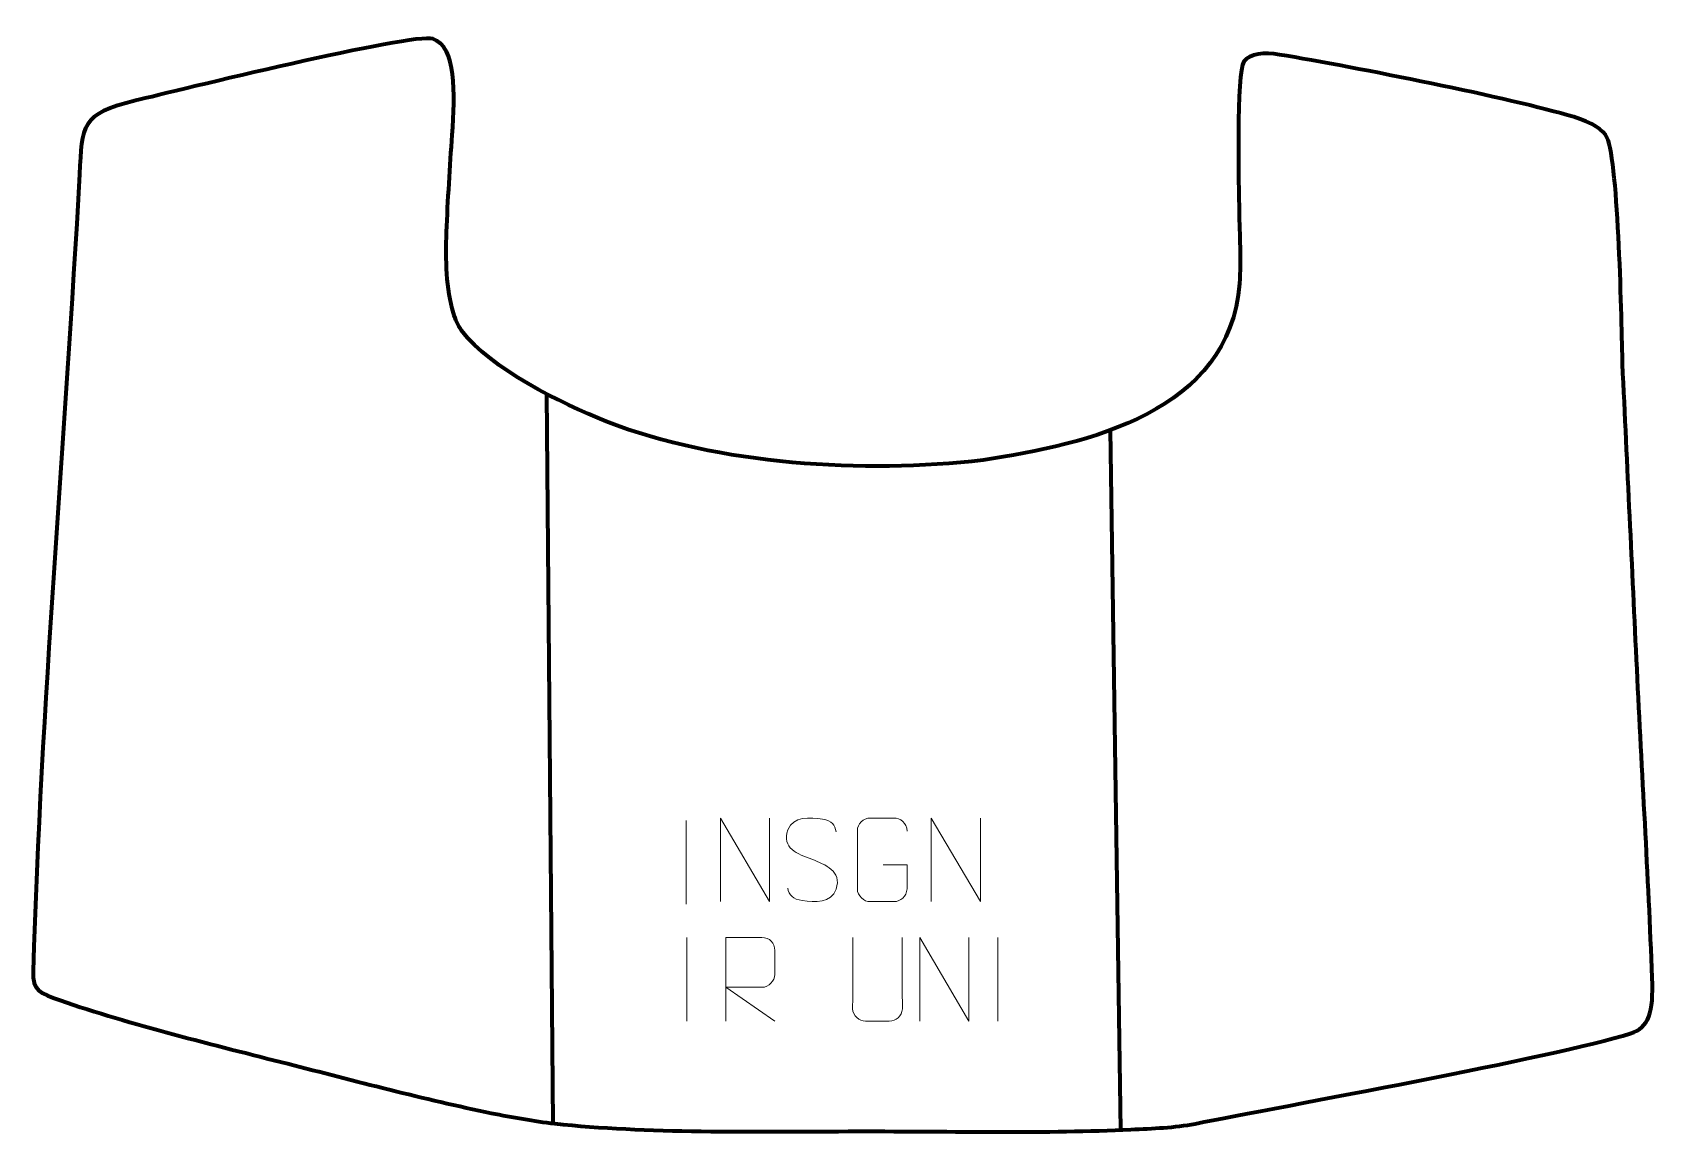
# Model space of a CAD drawing. Header units: millimetres. Extents: x -670 to -186, y 69 to 397.
import ezdxf

# ---------------------------------------------------------------- set-up
doc = ezdxf.new("R2010")
doc.units = ezdxf.units.MM
doc.header["$MEASUREMENT"] = 0
doc.layers.add('layer 1', color=7, linetype='Continuous', plot=False)
doc.layers.add('layer 2', color=7, linetype='Continuous')
doc.layers.add('layer 3', color=7, linetype='Continuous')

msp = doc.modelspace()

# ---------------------------------------------------------------- linework, layer by layer
at = {"layer": 'layer 1', "color": 250, "lineweight": 9}
for points in [[(-475.1119, 162.0709), (-475.1119, 162.0709), (-475.1119, 137.0968), (-475.1119, 137.0968)], [(-474.9646, 127.1472), (-474.9646, 127.1472), (-474.9646, 102.1731), (-474.9646, 102.1731)], [(-381.9646, 127.1472), (-381.9646, 127.1472), (-381.9646, 102.1731), (-381.9646, 102.1731)]]:
    msp.add_open_spline(points, degree=3, dxfattribs=at)
for points, knots in [([(-464.8943, 137.8818), (-464.8943, 137.8818), (-464.8943, 162.8353), (-464.8943, 162.8353), (-464.8943, 162.8353), (-464.8943, 162.8353), (-450.2395, 137.8818), (-450.2395, 137.8818), (-450.2395, 137.8818), (-450.2395, 137.8818), (-450.2395, 162.8353), (-450.2395, 162.8353)], [0, 0, 0, 0, 0.25, 0.25, 0.25, 0.25, 0.5, 0.5, 0.5, 0.5, 1, 1, 1, 1]), ([(-437.5614, 150.5324), (-441.8097, 152.0028), (-446.7178, 153.7986), (-444.7127, 159.3189), (-444.7127, 159.3189), (-443.2092, 163.4588), (-437.9956, 163.0703), (-434.392, 162.4692), (-434.392, 162.4692), (-431.5314, 161.992), (-430.6667, 160.7788), (-430.3561, 158.6947)], [0, 0, 0, 0, 0.25, 0.25, 0.25, 0.25, 0.5, 0.5, 0.5, 0.5, 1, 1, 1, 1]), ([(-416.3119, 148.8675), (-416.3119, 148.8675), (-409.1438, 148.8675), (-409.1438, 148.8675), (-409.1438, 148.8675), (-409.1438, 148.8675), (-409.1438, 141.6994), (-409.1438, 141.6994), (-409.1438, 141.6994), (-409.2835, 139.376), (-410.9607, 137.8964), (-413.1085, 137.8856), (-413.1085, 137.8856), (-415.4403, 137.886), (-417.7723, 137.886), (-420.1038, 137.8856), (-420.1038, 137.8856), (-422.0287, 137.7802), (-424.0009, 139.6647), (-423.9897, 141.682), (-423.9897, 141.682), (-423.9893, 147.4521), (-423.9893, 153.2218), (-423.9897, 158.9911), (-423.9897, 158.9911), (-423.9855, 161.1292), (-422.2387, 162.8484), (-420.0864, 162.835), (-420.0864, 162.835), (-417.7607, 162.835), (-415.4346, 162.835), (-413.1085, 162.835), (-413.1085, 162.835), (-411.1618, 162.8704), (-409.1704, 161.3789), (-409.1438, 158.9412)], [0, 0, 0, 0, 0.1, 0.1, 0.1, 0.1, 0.2, 0.2, 0.2, 0.2, 0.3, 0.3, 0.3, 0.3, 0.4, 0.4, 0.4, 0.4, 0.5, 0.5, 0.5, 0.5, 0.6, 0.6, 0.6, 0.6, 0.7, 0.7, 0.7, 0.7, 0.8, 0.8, 0.8, 0.8, 1, 1, 1, 1]), ([(-401.8943, 137.8818), (-401.8943, 137.8818), (-401.8943, 162.8353), (-401.8943, 162.8353), (-401.8943, 162.8353), (-401.8943, 162.8353), (-387.2395, 137.8818), (-387.2395, 137.8818), (-387.2395, 137.8818), (-387.2395, 137.8818), (-387.2395, 162.8353), (-387.2395, 162.8353)], [0, 0, 0, 0, 0.25, 0.25, 0.25, 0.25, 0.5, 0.5, 0.5, 0.5, 1, 1, 1, 1]), ([(-437.5614, 150.5323), (-433.5428, 148.8856), (-428.5133, 146.9973), (-430.3473, 141.637), (-430.3473, 141.637), (-431.8071, 137.3706), (-436.7179, 137.6273), (-440.444, 138.182), (-440.444, 138.182), (-443.194, 138.5918), (-444.4149, 139.8053), (-444.7929, 141.9175)], [0, 0, 0, 0, 0.25, 0.25, 0.25, 0.25, 0.5, 0.5, 0.5, 0.5, 1, 1, 1, 1]), ([(-463.2966, 102.1834), (-463.2966, 102.1834), (-463.2966, 127.1369), (-463.2966, 127.1369), (-463.2966, 127.1369), (-459.7018, 127.1369), (-456.1063, 127.1369), (-452.5111, 127.1369), (-452.5111, 127.1369), (-450.1858, 127.0992), (-448.6285, 125.6092), (-448.6326, 123.2428), (-448.6326, 123.2428), (-448.633, 121.2073), (-448.633, 118.1479), (-448.6326, 116.1119), (-448.6326, 116.1119), (-448.6391, 114.2364), (-450.4514, 112.2946), (-452.4609, 112.2755), (-452.4609, 112.2755), (-452.4609, 112.2755), (-463.2966, 112.2755), (-463.2966, 112.2755), (-463.2966, 112.2755), (-463.2966, 112.2755), (-448.6419, 102.1834), (-448.6419, 102.1834)], [0, 0, 0, 0, 0.125, 0.125, 0.125, 0.125, 0.25, 0.25, 0.25, 0.25, 0.375, 0.375, 0.375, 0.375, 0.5, 0.5, 0.5, 0.5, 0.625, 0.625, 0.625, 0.625, 0.75, 0.75, 0.75, 0.75, 1, 1, 1, 1]), ([(-410.6374, 127.1411), (-410.6378, 121.6016), (-410.542, 111.3998), (-410.5416, 105.8594), (-410.5416, 105.8594), (-410.6814, 103.6199), (-412.3586, 102.1937), (-414.5063, 102.1832), (-414.5063, 102.1832), (-416.8382, 102.1836), (-419.1701, 102.1836), (-421.5016, 102.1832), (-421.5016, 102.1832), (-423.4266, 102.0817), (-425.3987, 103.8982), (-425.3875, 105.8427), (-425.3875, 105.8427), (-425.3872, 111.4046), (-425.2918, 121.58), (-425.2922, 127.1411)], [0, 0, 0, 0, 0.16666667, 0.16666667, 0.16666667, 0.16666667, 0.33333333, 0.33333333, 0.33333333, 0.33333333, 0.5, 0.5, 0.5, 0.5, 0.66666667, 0.66666667, 0.66666667, 0.66666667, 1, 1, 1, 1]), ([(-405.292, 102.1834), (-405.292, 102.1834), (-405.292, 127.1369), (-405.292, 127.1369), (-405.292, 127.1369), (-405.292, 127.1369), (-390.6372, 102.1834), (-390.6372, 102.1834), (-390.6372, 102.1834), (-390.6372, 102.1834), (-390.6372, 127.1369), (-390.6372, 127.1369)], [0, 0, 0, 0, 0.25, 0.25, 0.25, 0.25, 0.5, 0.5, 0.5, 0.5, 1, 1, 1, 1])]:
    msp.add_open_spline(points, degree=3, knots=knots, dxfattribs=at)
at = {"layer": 'layer 2', "color": 142, "lineweight": 158}
for points in [[(-516.8327, 289.5066), (-516.8327, 289.5066), (-514.958, 71.7451), (-514.958, 71.7451)], [(-348.4221, 278.6723), (-348.4221, 278.6723), (-345.4021, 69.6776), (-345.4021, 69.6776)]]:
    msp.add_open_spline(points, degree=3, dxfattribs=at)
at = {"layer": 'layer 3', "color": 242, "lineweight": 158}
msp.add_open_spline([(-656.3521, 355.1452), (-655.6871, 369.7137), (-656.0454, 373.1659), (-639.6318, 377.1124), (-639.6318, 377.1124), (-627.5911, 379.9803), (-556.8477, 397.4705), (-550.8287, 395.5303), (-550.8287, 395.5303), (-543.6706, 393.2231), (-544.1791, 379.2657), (-545.0375, 366.8694), (-545.0375, 366.8694), (-545.6855, 357.5112), (-546.3377, 347.2532), (-546.7219, 337.8746), (-546.7219, 337.8746), (-547.0626, 329.5591), (-546.7915, 320.8378), (-544.6632, 313.6142), (-544.6632, 313.6142), (-544.0594, 311.5647), (-543.3318, 310.328), (-542.2871, 308.4872), (-542.2871, 308.4872), (-533.2113, 296.6879), (-512.7367, 286.931), (-499.0132, 281.2388), (-499.0132, 281.2388), (-465.2292, 268.23), (-422.1812, 265.5886), (-386.3925, 269.7255), (-386.3925, 269.7255), (-355.2099, 274.4482), (-312.6349, 284.1401), (-309.8412, 322.519), (-309.8412, 322.519), (-309.3235, 329.6301), (-309.8062, 336.9577), (-309.9385, 344.0941), (-309.9385, 344.0941), (-309.9924, 350.5647), (-310.8484, 385.6984), (-308.4945, 388.7765), (-308.4945, 388.7765), (-306.6666, 391.1666), (-302.4467, 391.6007), (-297.8319, 390.8268), (-297.8319, 390.8268), (-275.0858, 387.0119), (-228.7791, 377.8786), (-209.9319, 372.2204), (-209.9319, 372.2204), (-204.5393, 370.6015), (-200.997, 368.2209), (-200.0285, 366.1351), (-200.0285, 366.1351), (-196.4546, 358.4389), (-195.6524, 310.2555), (-195.3714, 298.4962), (-195.3714, 298.4962), (-193.9319, 268.1124), (-192.4901, 237.7287), (-191.0482, 207.345), (-191.0482, 207.345), (-189.5725, 176.5826), (-187.6689, 145.903), (-186.4979, 115.1168), (-186.4979, 115.1168), (-186.0978, 104.5955), (-187.4443, 100.3028), (-193.0433, 98.5216), (-193.0433, 98.5216), (-215.5631, 91.3573), (-297.4572, 76.6638), (-323.0728, 71.5506), (-323.0728, 71.5506), (-329.1975, 70.328), (-335.6943, 70.1498), (-342.2788, 69.8263), (-342.2788, 69.8263), (-367.2429, 68.6), (-395.248, 69.324), (-423.7599, 69.2772), (-423.7599, 69.2772), (-455.2045, 69.2256), (-487.1786, 68.5988), (-514.396, 71.6064), (-514.396, 71.6064), (-520.6747, 72.3003), (-526.9989, 73.4704), (-533.3632, 74.7399), (-533.3632, 74.7399), (-553.2562, 78.7949), (-574.5503, 84.4605), (-594.2723, 89.4834), (-594.2723, 89.4834), (-616.0689, 95.0346), (-641.03, 101.0871), (-662.1836, 108.4205), (-662.1836, 108.4205), (-668.1137, 110.4762), (-670.4481, 111.2957), (-670.2711, 117.0722), (-670.2711, 117.0722), (-667.8443, 196.2889), (-660.858, 275.9311), (-656.3521, 355.1452)], degree=3, knots=[0, 0, 0, 0, 0.03571429, 0.03571429, 0.03571429, 0.03571429, 0.07142857, 0.07142857, 0.07142857, 0.07142857, 0.10714286, 0.10714286, 0.10714286, 0.10714286, 0.14285714, 0.14285714, 0.14285714, 0.14285714, 0.17857143, 0.17857143, 0.17857143, 0.17857143, 0.21428571, 0.21428571, 0.21428571, 0.21428571, 0.25, 0.25, 0.25, 0.25, 0.28571429, 0.28571429, 0.28571429, 0.28571429, 0.32142857, 0.32142857, 0.32142857, 0.32142857, 0.35714286, 0.35714286, 0.35714286, 0.35714286, 0.39285714, 0.39285714, 0.39285714, 0.39285714, 0.42857143, 0.42857143, 0.42857143, 0.42857143, 0.46428571, 0.46428571, 0.46428571, 0.46428571, 0.5, 0.5, 0.5, 0.5, 0.53571429, 0.53571429, 0.53571429, 0.53571429, 0.57142857, 0.57142857, 0.57142857, 0.57142857, 0.60714286, 0.60714286, 0.60714286, 0.60714286, 0.64285714, 0.64285714, 0.64285714, 0.64285714, 0.67857143, 0.67857143, 0.67857143, 0.67857143, 0.71428571, 0.71428571, 0.71428571, 0.71428571, 0.75, 0.75, 0.75, 0.75, 0.78571429, 0.78571429, 0.78571429, 0.78571429, 0.82142857, 0.82142857, 0.82142857, 0.82142857, 0.85714286, 0.85714286, 0.85714286, 0.85714286, 0.89285714, 0.89285714, 0.89285714, 0.89285714, 0.92857143, 0.92857143, 0.92857143, 0.92857143, 1, 1, 1, 1], dxfattribs=at)

doc.saveas('drawing.dxf')
